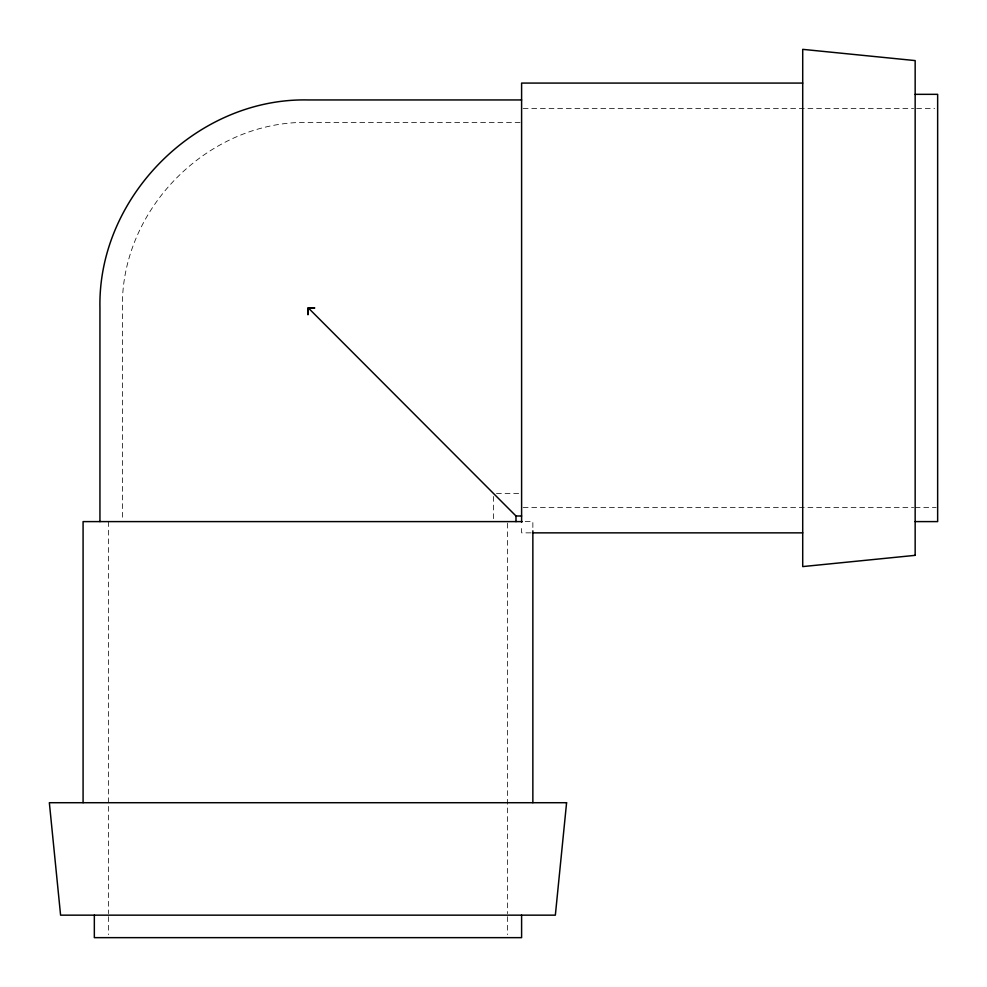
<?xml version="1.0" encoding="UTF-8"?>
<svg xmlns="http://www.w3.org/2000/svg" width="987" height="987" viewBox="0 0 987 987"><rect width="100%" height="100%" fill="white"/><g stroke="black" fill="none" stroke-linecap="round" stroke-linejoin="round"><path stroke-width="0.74" stroke-dasharray="4.93 3.7" d="M523.147 108.385L913.629 108.385M916.664 108.385L934.652 108.385M520.075 122.437L308.709 122.437C209.01 120.019 120.019 209.01 122.437 308.709L122.437 520.075M496.461 493.5L521.605 493.5M523.147 507.552L913.629 507.552M915.159 507.552L936.145 507.552M525.195 521.605L532.857 521.605L532.857 529.291M530.833 532.857L521.605 532.857L521.605 525.195M507.552 523.147L507.552 913.629M507.552 916.664L507.552 934.652M493.5 496.461L493.5 520.137M108.385 521.605L108.385 913.629M108.385 916.664L108.385 934.652"/><path stroke-width="1.48" d="M308.03 308.413L307.969 314.779L308.413 308.03L314.779 307.969L307.969 307.969M802.715 83.081L521.605 83.081L521.605 522.197M915.159 94.333L937.65 94.333L937.65 521.605L915.159 521.605M521.605 99.946L307.969 99.946C196.783 97.614 97.614 196.783 99.946 307.969L99.946 521.605M308.413 308.03L515.991 515.991L521.605 515.991M522.197 521.605L83.081 521.605L83.081 802.715M532.363 532.857L802.715 532.857M532.857 530.833L532.857 802.715M521.605 915.159L521.605 937.65L94.333 937.65L94.333 915.159M515.991 515.991L515.991 521.605M566.587 802.715L555.348 915.159L60.589 915.159L49.35 802.715L566.587 802.715M915.159 555.348L802.715 566.587L802.715 49.35L915.159 60.589L915.159 555.348"/></g></svg>
